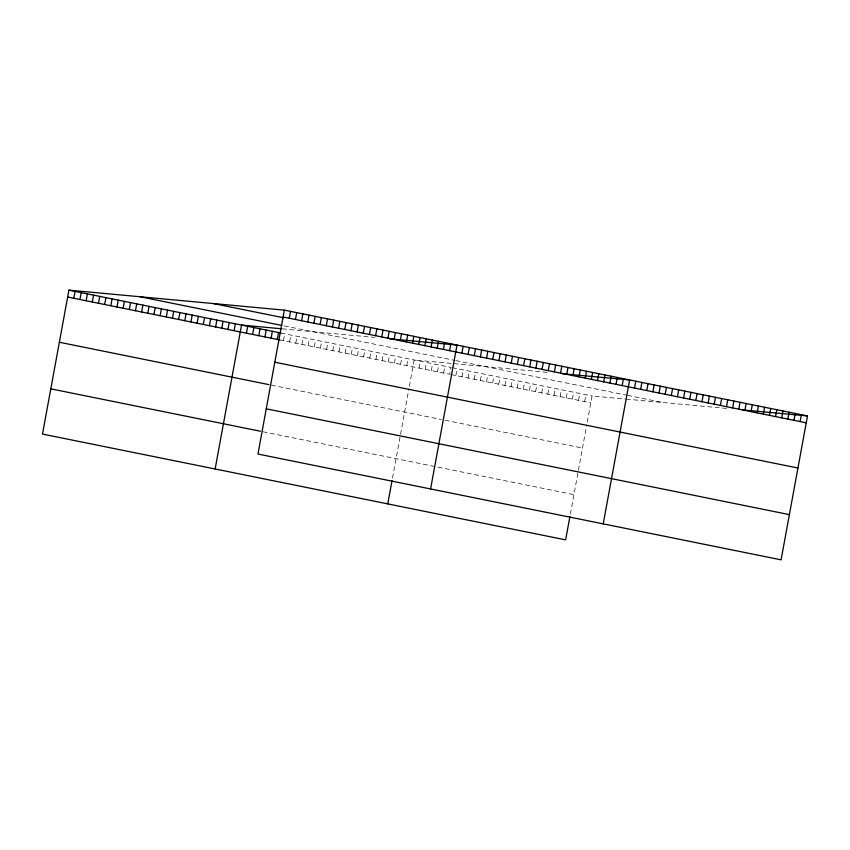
<?xml version="1.0" encoding="UTF-8"?>
<svg xmlns="http://www.w3.org/2000/svg" width="850" height="850" viewBox="0 0 850 850"><rect width="100%" height="100%" fill="white"/><g stroke="black" fill="none" stroke-linecap="round" stroke-linejoin="round"><path stroke-width="0.64" stroke-dasharray="4.25 3.19" d="M283.443 340.659L284.707 333.795M289.606 341.913L290.87 335.049M295.779 343.156L297.033 336.292M301.941 344.409L303.195 337.535M308.104 345.652L309.368 338.789M314.266 346.896L315.531 340.032M320.439 348.149L321.693 341.275M326.602 349.392L327.866 342.529M332.764 350.636L334.029 343.772M338.938 351.889L340.191 345.015M345.1 353.132L346.354 346.269M351.263 354.376L352.527 347.512M357.425 355.629L358.689 348.755M363.598 356.873L364.852 350.009M369.761 358.116L371.025 351.252M375.923 359.369L377.188 352.506M382.086 360.612L383.35 353.749M388.259 361.856L389.513 354.992M394.421 363.109L395.686 356.246M400.584 364.353L401.848 357.489M406.757 365.606L408.011 358.732M392.509 478.051L400.339 435.37M400.541 434.265L408.882 388.811M409.36 386.229L414.173 359.986L451.148 363.407M419.05 368.092L420.314 361.218M425.181 369.325L426.445 362.461M431.322 370.568L432.576 363.704M437.453 371.811L438.706 364.947M443.583 373.054L444.848 366.18M455.855 375.53L457.109 368.666M461.986 376.773L463.239 369.909M468.116 378.016L469.381 371.142M474.247 379.249L475.511 372.385M480.388 380.492L481.642 373.628M486.519 381.735L487.772 374.871M492.649 382.978L493.914 376.104M498.78 384.211L500.044 377.347M504.921 385.454L506.175 378.59M511.052 386.697L512.306 379.833M517.183 387.94L518.447 381.066M523.313 389.172L524.577 382.309M529.454 390.416L530.708 383.552M535.585 391.659L536.839 384.795M541.716 392.891L542.98 386.027M547.846 394.134L549.111 387.271M553.987 395.377L555.241 388.514M560.118 396.621L561.372 389.746M566.249 397.853L567.513 390.989M572.379 399.096L573.644 392.233M578.521 400.339L579.774 393.476M584.651 401.582L585.905 394.708M570.371 514.027L578.202 471.346M578.414 470.231L586.755 424.788M587.222 422.206L592.046 395.951L625.218 399.033M282.306 328.844L374.638 337.408M453.996 363.672L547.262 372.321M626.174 399.118L721.374 407.947M722.309 408.032L727.005 408.467M284.283 325.922L454.453 360.336M455.685 360.591L626.344 395.101M627.566 395.356L663.138 402.549M280.999 333.051L450.978 367.423L449.714 374.287L279.746 339.915M452.2 367.668L592.046 395.951M450.946 374.542L590.782 402.815M271.447 385.146L441.416 419.517M445.092 420.261L582.484 448.046M262.894 431.736L573.931 494.647"/><path stroke-width="1.27" d="M284.368 310.133L257.954 454.049L781.086 559.842L807.5 415.926L284.368 310.133L68.914 290.158L42.5 434.074L565.633 539.867L569.893 516.609M73.823 298.265L75.076 291.401M79.985 299.519L81.249 292.644M86.147 300.762L87.412 293.898M92.31 302.005L93.574 295.141M98.483 303.259L99.737 296.395M104.646 304.502L105.91 297.638M110.808 305.745L112.073 298.881M116.981 306.999L118.235 300.135M123.144 308.242L124.397 301.378M129.306 309.496L130.571 302.621M135.469 310.739L136.733 303.875M141.642 311.982L142.896 305.118M147.804 313.236L149.069 306.361M153.967 314.479L155.231 307.615M160.14 315.722L161.394 308.858M166.303 316.976L167.556 310.101M172.465 318.219L173.729 311.355M178.627 319.462L179.892 312.598M184.801 320.716L186.054 313.852M190.963 321.959L192.217 315.095M197.126 323.202L198.39 316.338M203.288 324.456L204.553 317.592M209.461 325.699L210.715 318.835M215.624 326.953L216.888 320.078M221.786 328.196L223.051 321.332M227.959 329.439L229.213 322.575M234.122 330.692L235.376 323.818M215.135 468.987L241.549 325.072L281.361 328.759M246.447 333.179L247.711 326.315M252.62 334.433L253.874 327.558M258.783 335.676L260.047 328.812M264.945 336.919L266.209 330.055M271.108 338.172L272.372 331.309M277.281 339.416L278.534 332.552M289.276 318.251L290.541 311.376M295.439 319.494L296.703 312.63M301.612 320.737L302.866 313.873M307.774 321.991L309.028 315.116M313.937 323.234L315.201 316.37M320.099 324.477L321.364 317.613M326.272 325.731L327.526 318.856M332.435 326.974L333.699 320.11M338.598 328.217L339.862 321.353M344.771 329.471L346.024 322.607M350.933 330.714L352.187 323.85M357.096 331.957L358.36 325.093M363.258 333.211L364.522 326.347M369.431 334.454L370.685 327.59M375.594 335.707L376.848 328.833M381.756 336.951L383.021 330.087M387.919 338.194L389.183 331.33M394.092 339.447L395.346 332.573M400.254 340.691L401.519 333.827M406.417 341.934L407.681 335.07M412.59 343.188L413.844 336.313M387.77 503.901L392.031 480.632M418.752 344.431L420.006 337.567M424.915 345.674L426.179 338.81M431.078 346.928L432.342 340.053M437.251 348.171L438.504 341.307M443.413 349.414L444.678 342.55M449.576 350.668L450.84 343.804M430.589 488.962L457.002 345.047L389.693 338.81M461.911 353.154L463.165 346.29M468.074 354.408L469.338 347.544M474.236 355.651L475.501 348.787M480.409 356.904L481.663 350.03M486.572 358.147L487.826 351.284M492.734 359.391L493.999 352.527M498.897 360.644L500.161 353.77M505.07 361.888L506.324 355.024M511.233 363.131L512.497 356.267M517.395 364.384L518.659 357.51M523.568 365.627L524.822 358.764M529.731 366.871L530.984 360.007M535.893 368.124L537.158 361.261M542.056 369.368L543.32 362.504M548.229 370.611L549.482 363.747M554.391 371.864L555.656 365.001M560.554 373.108L561.818 366.244M566.716 374.361L567.981 367.487M572.889 375.604L574.143 368.741M579.052 376.848L580.316 369.984M585.214 378.101L586.479 371.227M591.388 379.344L592.641 372.481M597.55 380.587L598.804 373.724M603.713 381.841L604.977 374.967M609.875 383.084L611.139 376.221M616.048 384.328L617.302 377.464M622.211 385.581L623.475 378.707M603.224 523.876L629.638 379.961L562.328 373.713M634.514 388.067L635.768 381.204M640.645 389.311L641.899 382.436M646.776 390.543L648.04 383.679M652.906 391.786L654.171 384.922M659.037 393.029L660.301 386.166M665.178 394.272L666.432 387.398M671.309 395.505L672.573 388.641M677.439 396.748L678.704 389.884M683.57 397.991L684.834 391.127M689.711 399.224L690.965 392.36M695.842 400.467L697.106 393.603M701.972 401.71L703.237 394.846M708.103 402.953L709.367 396.079M714.244 404.186L715.498 397.322M720.375 405.429L721.639 398.565M726.506 406.672L727.77 399.808M732.636 407.915L733.901 401.041M738.778 409.147L740.031 402.284M744.908 410.391L746.173 403.527M751.039 411.634L752.303 404.77M757.169 412.877L758.434 406.002M763.311 414.109L764.564 407.246M769.441 415.353L770.706 408.489M775.572 416.596L776.836 409.732M781.702 417.839L782.967 410.964M787.844 419.071L789.097 412.207M793.974 420.314L795.239 413.451M800.105 421.558L801.369 414.694M743.038 409.955L807.5 415.926M283.114 316.997L806.236 422.801M213.265 303.535L283.56 317.751M140.016 296.746L281.817 325.422M68.914 290.158L280.999 333.051M67.649 297.022L279.746 339.915M274.816 362.228L797.938 468.021M59.351 342.252L268.983 384.646M266.262 408.818L789.384 514.622M50.798 388.843L260.429 431.237"/></g></svg>
